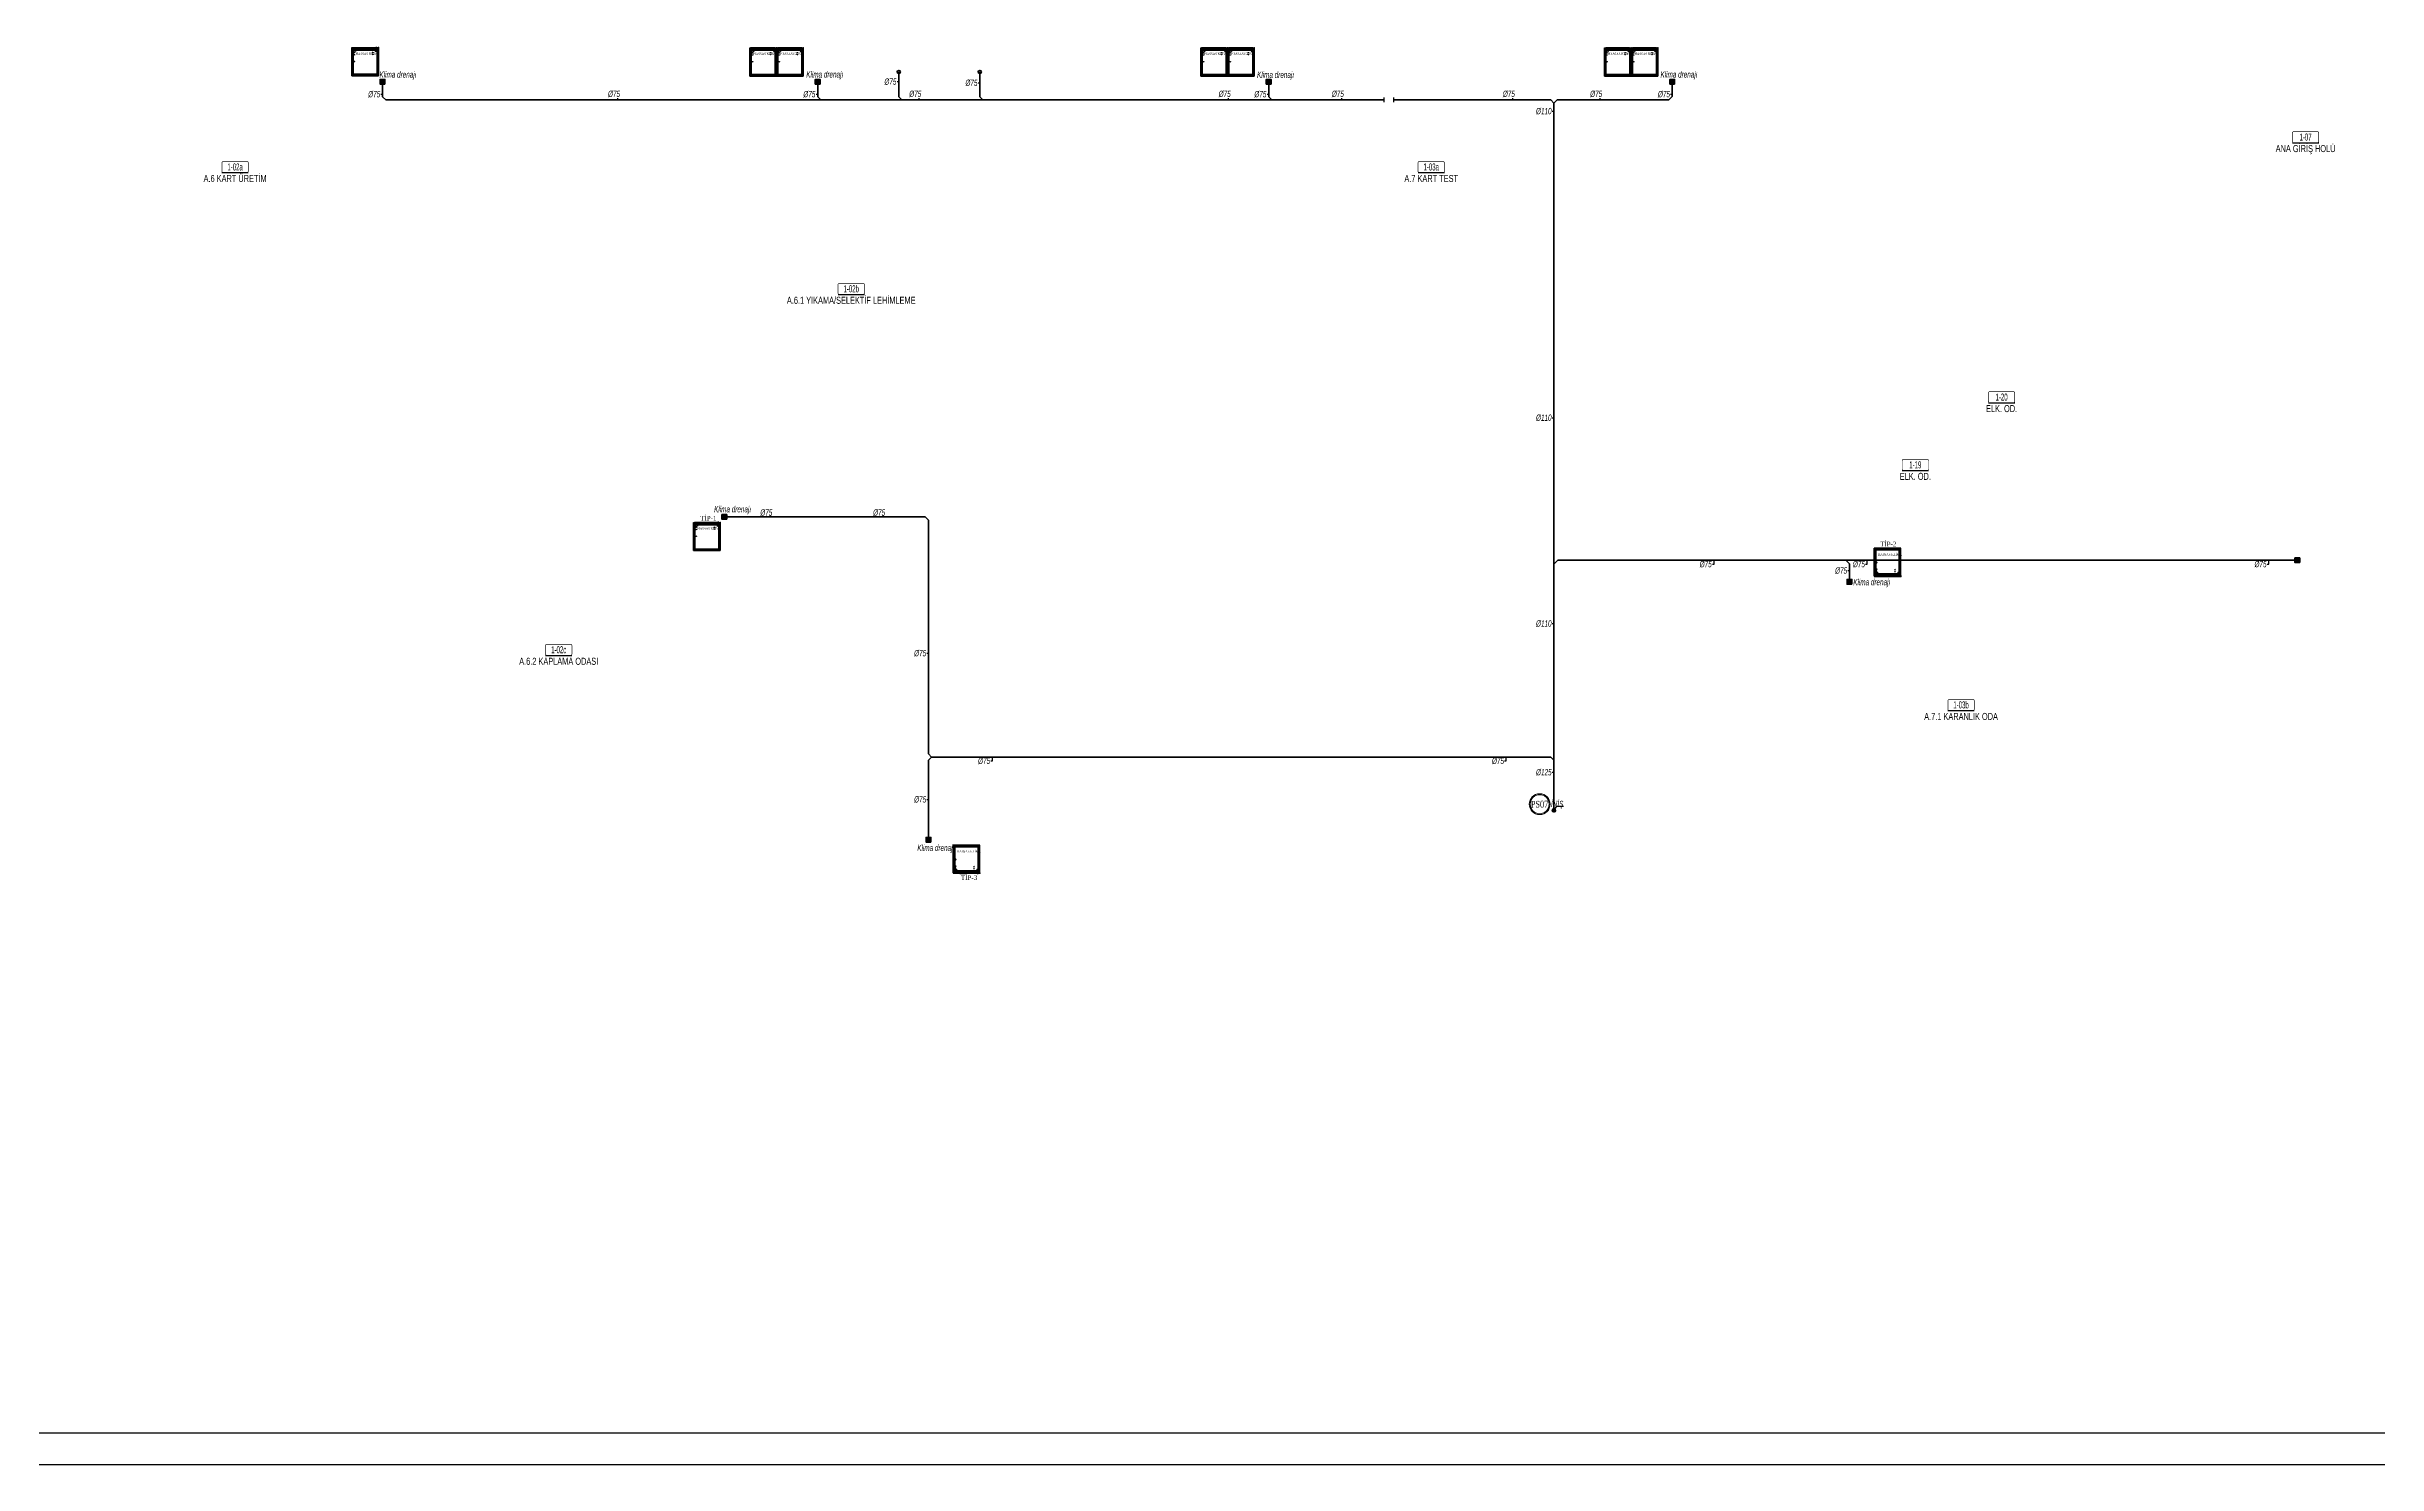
# Model space of a CAD drawing. Header units: centimetres. Extents: x 372964 to 529194, y 28783 to 59011.
# Drawn here: x 455481 to 462845, y 50011 to 54491 of the extents above; entities that cross this region are included whole.
import ezdxf
from ezdxf.enums import TextEntityAlignment as Align

# ---------------------------------------------------------------- set-up
doc = ezdxf.new("R2010")
doc.units = ezdxf.units.CM
for name, color, linetype in [('-M-MAHAL-DEBILER', 7, 'Continuous'), ('-M-MAHAL-ETIKET-NOT', 7, 'Continuous'), ('-M-MAHAL-ETIKET-NOTM', 7, 'Continuous'), ('-M-MAHAL-ETK-', 7, 'Continuous'), ('-M-MAHAL-HAVA-DEGISIM', 7, 'Continuous'), ('-M-MAHAL-NO', 7, 'Continuous'), ('-M-MAHAL-NOM', 7, 'Continuous')]:
    doc.layers.add(name, color=color, linetype=linetype)
for name, color, linetype, lineweight in [('0-KRCN-HVL-SANTRAL', 11, 'Continuous', 30), ('0-KRCN-SHT-PİSSU-BORU', 220, 'PISSU_LINE50', 40), ('0-KRCN-SHT-SÜZGEÇBANYO', 171, 'Continuous', 35), ('0-KRCN-SHT-YAZI-KOLADI-PİSSU', 1, 'Continuous', 35), ('0-KRCN-SHT-YAZI-ÇAP-PİSSU', 41, 'Continuous', 30), ('0-KRCN-Z-ANTET', 71, 'Continuous', 30), ('0-MEKANİK İSTERLER', 6, 'Continuous', 25), ('0-MEKANİK NOTLAR', 4, 'Continuous', 25)]:
    doc.layers.add(name, color=color, linetype=linetype, lineweight=lineweight)
doc.styles.add('-M-ISSO-TEXT-TTF', font='ARIALN.TTF')
doc.styles.add('-M-MHLETK-NOT', font='romans.shx', dxfattribs={"width": 0.7})
doc.styles.add('-M-MHLETK-TEXT', font='ARIALN.TTF', dxfattribs={"width": 0.7})
doc.styles.add('MUF', font='isocpeur.ttf')
doc.styles.add('YAZI', font='times.ttf')
doc.styles.add('ÇAP-2', font='ARIALNBI.TTF')
doc.linetypes.add('PISSU_LINE50', pattern='A,50,-10,["C",MUF,S=10,R=0,X=1,Y=-5],0', length=60)

# ---------------------------------------------------------------- blocks, each defined once
blk = doc.blocks.new('A$C354C280E')
at = {"layer": '0-KRCN-SHT-YAZI-KOLADI-PİSSU', "color": 6, "lineweight": 20}
for radius in [22, 20]:
    blk.add_circle((0, 0), radius, dxfattribs=at)
at = {"layer": '0-KRCN-SHT-YAZI-KOLADI-PİSSU', "color": 6, "style": 'YAZI', "width": 0.7}
blk.add_text('PS', height=14, rotation=360, dxfattribs=at).set_placement((0.6, 0), align=Align.MIDDLE_RIGHT)
blk.add_attdef('99', text='', height=14, rotation=360, dxfattribs=at).set_placement((0.6, 0), align=Align.MIDDLE_LEFT)
blk = doc.blocks.new('M-MHLETK-YNG')
at = {"layer": '-M-MAHAL-ETIKET-NOTM', "color": 3, "style": '-M-ISSO-TEXT-TTF', "width": 0.8, "flags": 8}
blk.add_attdef('MAH-ADI2', text='', height=1.11, dxfattribs=at).set_placement((0, -2.55), align=Align.MIDDLE_CENTER)
blk.add_wipeout([(-2.08, 1.74), (2.08, 1.74), (2.08, 0), (-2.08, 0)]).dxf.layer = '-M-MAHAL-ETK-'
at = {"layer": '-M-MAHAL-ETK-', "color": 0}
for p, q in [((-2.08, 0), (2.08, 0)), ((-1.16, 0), (-1.16, 0))]:
    blk.add_line(p, q, dxfattribs=at)
blk.add_lwpolyline([(-1.88, 1.74, 0.1, 0.1, 0), (1.88, 1.74, 0.1, 0.1, -0.414214), (2.08, 1.54, 0.1, 0.1, 0), (2.08, 0.2, 0.1, 0.1, -0.414214), (1.88, 0, 0.1, 0.1, 0), (-1.88, 0, 0.1, 0.1, -0.414214), (-2.08, 0.2, 0.1, 0.1, 0), (-2.08, 1.54, 0.1, 0.1, -0.414214)], format="xyseb", close=True, dxfattribs=at)
at = {"layer": '-M-MAHAL-DEBILER', "color": 4, "style": '-M-MHLETK-NOT', "width": 0.5, "flags": 8}
blk.add_attdef('DEBIS', text='', height=0.4, dxfattribs=at).set_placement((-2.17, 2.15), align=Align.MIDDLE_CENTER)
at = {"layer": '-M-MAHAL-DEBILER', "color": 191, "style": '-M-MHLETK-NOT', "width": 0.5, "flags": 8}
blk.add_attdef('DEBIR', text='', height=0.4, dxfattribs=at).set_placement((-1.61, 2.15), align=Align.MIDDLE_CENTER)
at = {"layer": '-M-MAHAL-DEBILER', "color": 31, "style": '-M-MHLETK-NOT', "width": 0.5, "flags": 8}
blk.add_attdef('DEBIF', text='', height=0.4, dxfattribs=at).set_placement((1.59, 2.15), align=Align.MIDDLE_CENTER)
at = {"layer": '-M-MAHAL-DEBILER', "color": 1, "style": '-M-MHLETK-NOT', "width": 0.5, "flags": 8}
blk.add_attdef('DEBIE', text='', height=0.4, dxfattribs=at).set_placement((2.32, 2.15), align=Align.MIDDLE_CENTER)
at = {"layer": '-M-MAHAL-ETIKET-NOT', "color": 3}
for tag, height, style, width, flags, p in [('KIS', 0.04, '-M-MHLETK-NOT', 0.5, 9, (-2.59, 1.62)), ('ALAN', 0.04, '-M-MHLETK-NOT', 0.5, 9, (-2.58, 1.56)), ('RH', 0.04, '-M-MHLETK-NOT', 0.5, 9, (-2.39, 1.62)), ('YUKSEKLIK', 0.04, '-M-MHLETK-NOT', 0.5, 9, (-2.32, 1.56)), ('YAZ', 0.04, '-M-MHLETK-NOT', 0.5, 9, (-2.18, 1.62)), ('MAH-ADI', 1.11, '-M-ISSO-TEXT-TTF', 0.8, 8, (0, -0.93))]:
    blk.add_attdef(tag, text='', height=height, dxfattribs=dict(at, style=style, width=width, flags=flags)).set_placement(p, align=Align.MIDDLE_CENTER)
at = {"layer": '-M-MAHAL-ETIKET-NOT', "color": 3, "style": '-M-MHLETK-NOT', "width": 0.5, "flags": 9}
for tag, p, height in [('HL', (-2.62, 1.49), 0.0286), ('KLKTR', (-2.62, 1.42), 0.04), ('RDY-BOY1', (-2.61, 1.37), 0.0286), ('RDY-BOY2', (-2.61, 1.32), 0.0286), ('RDY-BOY3', (-2.61, 1.27), 0.0286), ('RDY-BOY4', (-2.61, 1.22), 0.0286), ('KON-BOY1', (-2.61, 1.14), 0.0286), ('KON-BOY2', (-2.61, 1.09), 0.0286), ('KON-BOY3', (-2.61, 1.04), 0.0286), ('FCU-TIP1', (-2.61, 0.96), 0.0286), ('FCU-TIP2', (-2.61, 0.91), 0.0286), ('FCU-TIP3', (-2.61, 0.86), 0.0286), ('VRV-TIP1', (-2.61, 0.76), 0.0286), ('VRV-TIP2', (-2.61, 0.71), 0.0286), ('HLA', (-2.52, 1.49), 0.0286), ('FCU-ADET1', (-2.52, 0.96), 0.0286), ('FCU-ADET2', (-2.52, 0.91), 0.0286), ('FCU-ADET3', (-2.52, 0.86), 0.0286), ('VRV-ADET1', (-2.52, 0.76), 0.0286), ('VRV-ADET2', (-2.52, 0.71), 0.0286), ('RDY-TIP1', (-2.5, 1.37), 0.0286), ('RDY-TIP2', (-2.5, 1.32), 0.0286), ('RDY-TIP3', (-2.5, 1.27), 0.0286), ('RDY-TIP4', (-2.5, 1.22), 0.0286), ('KON-TIP1', (-2.5, 1.14), 0.0286), ('KON-TIP2', (-2.5, 1.09), 0.0286), ('KON-TIP3', (-2.5, 1.04), 0.0286), ('FCU-KAP1', (-2.4, 0.96), 0.0286), ('FCU-KAP2', (-2.4, 0.91), 0.0286), ('FCU-KAP3', (-2.4, 0.86), 0.0286), ('VRV-KAP1', (-2.4, 0.76), 0.0286), ('VRV-KAP2', (-2.4, 0.71), 0.0286), ('RDY-ADET1', (-2.39, 1.37), 0.0286), ('RDY-ADET2', (-2.39, 1.32), 0.0286), ('RDY-ADET3', (-2.39, 1.27), 0.0286), ('RDY-ADET4', (-2.39, 1.22), 0.0286), ('KON-ADET1', (-2.39, 1.14), 0.0286), ('KON-ADET2', (-2.39, 1.09), 0.0286), ('KON-ADET3', (-2.39, 1.04), 0.0286), ('FCU-DUY1', (-2.27, 0.96), 0.0286), ('FCU-DUY2', (-2.27, 0.91), 0.0286), ('FCU-DUY3', (-2.27, 0.86), 0.0286), ('VRV-DUY1', (-2.27, 0.76), 0.0286), ('VRV-DUY2', (-2.27, 0.71), 0.0286), ('RDY-ISI1', (-2.27, 1.37), 0.0286), ('RDY-ISI2', (-2.27, 1.32), 0.0286), ('RDY-ISI3', (-2.27, 1.27), 0.0286), ('RDY-ISI4', (-2.27, 1.22), 0.0286), ('KON-ISI1', (-2.27, 1.14), 0.0286), ('KON-ISI2', (-2.27, 1.09), 0.0286), ('KON-ISI3', (-2.27, 1.04), 0.0286), ('SHG', (-2.23, 1.49), 0.0286), ('AHU', (-2.23, 1.44), 0.0286), ('FCU-SOG1', (-2.15, 0.96), 0.0286), ('FCU-SOG2', (-2.15, 0.91), 0.0286), ('FCU-SOG3', (-2.15, 0.86), 0.0286), ('VRV-SOG1', (-2.15, 0.76), 0.0286), ('VRV-SOG2', (-2.15, 0.71), 0.0286), ('LHG', (-2.13, 1.49), 0.0286), ('RDY-BNP1', (-2.1, 1.37), 0.0286), ('RDY-BNP2', (-2.1, 1.32), 0.0286), ('RDY-BNP3', (-2.1, 1.27), 0.0286), ('RDY-BNP4', (-2.1, 1.22), 0.0286), ('KON-BNP1', (-2.1, 1.14), 0.0286), ('KON-BNP2', (-2.1, 1.09), 0.0286), ('KON-BNP3', (-2.1, 1.04), 0.0286), ('HG', (-2.04, 1.49), 0.0286), ('FCU-ISI1', (-2.04, 0.96), 0.0286), ('FCU-ISI2', (-2.04, 0.91), 0.0286), ('FCU-ISI3', (-2.04, 0.86), 0.0286), ('VRV-ISI1', (-2.04, 0.76), 0.0286), ('VRV-ISI2', (-2.04, 0.71), 0.0286), ('HGA', (-1.96, 1.49), 0.0286), ('EF', (-1.96, 1.44), 0.0286), ('RDY-BNK1', (-1.96, 1.37), 0.0286), ('RDY-BNK2', (-1.96, 1.32), 0.0286), ('RDY-BNK3', (-1.96, 1.27), 0.0286), ('RDY-BNK4', (-1.96, 1.22), 0.0286), ('KON-BNK1', (-1.96, 1.14), 0.0286), ('KON-BNK2', (-1.96, 1.09), 0.0286), ('KON-BNK3', (-1.96, 1.04), 0.0286), ('FCU-DEBI1', (-1.95, 0.96), 0.0286), ('FCU-DEBI2', (-1.95, 0.91), 0.0286), ('FCU-DEBI3', (-1.95, 0.86), 0.0286), ('VRV-DEBI1', (-1.95, 0.76), 0.0286), ('VRV-DEBI2', (-1.95, 0.71), 0.0286), ('FCU-BNP1', (-1.83, 0.96), 0.0286), ('FCU-BNP2', (-1.83, 0.91), 0.0286), ('FCU-BNP3', (-1.83, 0.86), 0.0286), ('VRV-BNP1', (-1.83, 0.76), 0.0286), ('VRV-BNP2', (-1.83, 0.71), 0.0286), ('FCU-BNK1', (-1.61, 0.96), 0.0286), ('FCU-BNK2', (-1.61, 0.91), 0.0286), ('FCU-BNK3', (-1.61, 0.86), 0.0286), ('VRV-BNK1', (-1.61, 0.76), 0.0286), ('VRV-BNK2', (-1.61, 0.71), 0.0286)]:
    blk.add_attdef(tag, p, '', height=height, dxfattribs=at)
at = {"layer": '-M-MAHAL-HAVA-DEGISIM', "style": '-M-MHLETK-NOT', "width": 0.5, "flags": 8}
for tag, p in [('HAVADEG', (0, 3.61)), ('HAVA', (0, 2.4))]:
    blk.add_attdef(tag, text='', height=0.6, dxfattribs=at).set_placement(p, align=Align.MIDDLE_CENTER)
at = {"layer": '-M-MAHAL-NO', "color": 7, "style": '-M-MHLETK-TEXT', "width": 0.6, "flags": 8}
blk.add_attdef('MAH-NO', text='', height=1.11, dxfattribs=at).set_placement((0, 0.89), align=Align.MIDDLE_CENTER)
at = {"layer": '-M-MAHAL-NOM', "color": 7, "style": '-M-MHLETK-TEXT', "width": 0.6, "flags": 8}
blk.add_attdef('MAH-NOM', text='', height=1.11, dxfattribs=at).set_placement((0, 0.89), align=Align.MIDDLE_CENTER)
blk = doc.blocks.new('SE2')
at = {"layer": '0-KRCN-HVL-SANTRAL', "color": 7, "linetype": 'Continuous'}
for p, q in [((270.7, 172.9), (270.7, 258.3)), ((270.7, 258.3), (270.9, 258.3)), ((273, 258.5), (270.9, 258.5)), ((270.9, 258.5), (270.9, 258.4)), ((273, 258.4), (270.9, 258.4)), ((270.9, 258.3), (270.9, 258.3)), ((270.9, 258.3), (273, 258.3)), ((270.9, 172.9), (270.9, 258.3)), ((273, 258.3), (273, 254.7)), ((273, 254.7), (273, 254.7)), ((273, 254.7), (273, 254.7)), ((273, 254.7), (273.2, 254.7)), ((273, 176.2), (273, 254.7)), ((273.1, 254.8), (273.1, 258.3)), ((273.1, 254.8), (273.2, 254.8)), ((273.2, 258.3), (273.3, 258.3)), ((273.2, 254.8), (273.2, 258.3)), ((273.2, 256.8), (273.3, 256.8)), ((273.9, 256.3), (273.2, 256.3)), ((352.7, 255.9), (273.2, 255.9)), ((273.2, 254.7), (273.2, 254.8)), ((273.2, 254.7), (273.2, 176.2)), ((275.8, 253.3), (273.2, 253.3)), ((273.3, 256.8), (273.3, 258.3)), ((352.6, 258.3), (273.3, 258.3)), ((273.3, 258.3), (273.3, 256.8)), ((352.6, 256.8), (273.3, 256.8)), ((273.4, 258.5), (352.5, 258.5)), ((273.4, 256.6), (273.4, 256.6)), ((352.5, 256.6), (273.4, 256.6)), ((275.9, 253.3), (273.6, 253.3)), ((273.6, 253.3), (273.6, 177.3)), ((273.9, 256.5), (273.9, 256.6)), ((351.9, 256.5), (273.9, 256.5)), ((273.9, 256.2), (273.9, 256.5)), ((351.9, 256.2), (273.9, 256.2)), ((274.2, 256.6), (274.2, 256.5)), ((274.2, 256.5), (351.6, 256.5)), ((276.1, 254), (275.8, 254)), ((275.8, 254), (275.8, 253.3)), ((275.9, 177.3), (275.9, 253.3)), ((276.1, 253.7), (276.1, 254)), ((276.1, 253.7), (349.7, 253.7)), ((276.1, 253.3), (276.1, 253.7)), ((349.7, 253.3), (276.1, 253.3)), ((349.7, 254), (350, 254)), ((349.7, 253.7), (349.7, 254)), ((349.7, 253.3), (349.7, 253.7)), ((352.3, 253.3), (349.9, 253.3)), ((349.9, 253.3), (349.9, 177.3)), ((350, 254), (350, 253.3)), ((352.7, 253.3), (350, 253.3)), ((351.6, 256.5), (351.6, 256.6)), ((351.9, 256.6), (351.9, 256.5)), ((351.9, 256.2), (351.9, 256.5)), ((352.7, 256.3), (351.9, 256.3)), ((352.3, 177.3), (352.3, 253.3)), ((352.5, 256.6), (352.5, 256.6)), ((352.7, 258.3), (352.6, 258.3)), ((352.6, 258.3), (352.6, 256.8)), ((352.6, 256.8), (352.6, 258.3)), ((352.7, 256.8), (352.6, 256.8)), ((352.7, 254.8), (352.7, 258.3)), ((352.7, 254.7), (352.7, 254.8)), ((352.8, 254.8), (352.7, 254.8)), ((352.9, 254.7), (352.7, 254.7)), ((352.7, 254.7), (352.7, 176.2)), ((354.9, 258.3), (352.8, 258.3)), ((352.8, 258.3), (352.8, 254.7)), ((352.8, 254.8), (352.8, 258.3)), ((352.9, 254.7), (352.8, 254.7)), ((352.9, 258.5), (354.9, 258.5)), ((352.9, 258.4), (354.9, 258.4)), ((352.9, 254.7), (352.9, 254.7)), ((352.9, 176.2), (352.9, 254.7)), ((354.9, 258.5), (354.9, 258.4)), ((354.9, 172.9), (354.9, 258.3)), ((354.9, 258.3), (354.9, 258.3)), ((355.1, 258.3), (354.9, 258.3)), ((355.1, 172.9), (355.1, 258.3)), ((270.7, 172.9), (270.9, 172.9)), ((270.9, 172.8), (270.9, 172.9)), ((270.9, 172.8), (272.7, 172.8)), ((270.9, 172.7), (270.9, 172.8)), ((272.8, 172.8), (270.9, 172.8)), ((270.9, 172.7), (272.7, 172.7)), ((272.8, 174.5), (272.8, 172.8)), ((273.2, 174.5), (272.8, 174.5)), ((272.8, 174.4), (273.8, 174.3)), ((273, 174.3), (272.8, 174.3)), ((273.7, 174.3), (272.8, 174.3)), ((272.8, 172.9), (272.8, 174.1)), ((272.9, 172.9), (272.9, 174.1)), ((273, 176.2), (273.2, 176.2)), ((273, 176.2), (273, 176.2)), ((273.2, 176.2), (273, 176.2)), ((273, 174.3), (273.6, 174.3)), ((273, 174.2), (273.6, 174.2)), ((273.2, 177.3), (275.8, 177.3)), ((273.2, 176.2), (273.2, 176.2)), ((273.2, 176.2), (273.2, 174.5)), ((273.2, 174.8), (274, 174.7)), ((273.2, 173.5), (273.2, 171.9)), ((273.3, 173.5), (273.3, 171.9)), ((273.3, 171.8), (275.3, 169.5)), ((274, 173.7), (273.4, 173.7)), ((274, 173.6), (273.4, 173.6)), ((274.2, 173.5), (273.4, 173.5)), ((273.4, 173.5), (273.4, 171.9)), ((273.4, 171.9), (275.4, 169.6)), ((273.4, 171.9), (275.4, 169.7)), ((273.5, 173.8), (273.5, 173.7)), ((352.3, 173.8), (273.5, 173.8)), ((273.6, 177.3), (275.9, 177.3)), ((273.7, 174.3), (273.6, 174.3)), ((273.6, 174.3), (273.6, 174.2)), ((273.8, 173.5), (274, 173.5)), ((274, 174.7), (273.9, 174.4)), ((274, 174.7), (274.2, 174.7)), ((274, 173.6), (274, 173.7)), ((274, 173.7), (274.2, 173.7)), ((274, 173.5), (274, 173.6)), ((274.1, 173.5), (274.1, 173.6)), ((274.2, 173.6), (274.1, 173.6)), ((274.2, 174.7), (352.7, 174.7)), ((274.2, 174.7), (275, 174.7)), ((274.2, 174.7), (274.2, 174.5)), ((351.7, 174.5), (274.2, 174.5)), ((274.2, 174.5), (274.2, 174.5)), ((274.2, 173.7), (351.7, 173.7)), ((274.2, 173.7), (274.2, 173.5)), ((274.2, 173.5), (274.2, 173.5)), ((274.2, 173.5), (274.2, 173.5)), ((274.2, 173.5), (274.2, 173.5)), ((351.7, 173.5), (274.2, 173.5)), ((275, 174.5), (275, 174.7)), ((275.4, 174.5), (275.5, 174.5)), ((275.4, 169.7), (275.5, 169.7)), ((275.5, 169.7), (275.5, 169.7)), ((275.5, 169.7), (350.4, 169.7)), ((275.5, 169.7), (275.5, 169.5)), ((275.5, 169.6), (275.5, 169.6)), ((275.5, 169.6), (275.5, 169.5)), ((275.5, 169.5), (275.5, 169.5)), ((350.4, 169.5), (275.5, 169.5)), ((275.8, 176.6), (275.8, 177.3)), ((276.1, 176.6), (275.8, 176.6)), ((275.8, 169.5), (275.8, 169.3)), ((278.6, 169.3), (275.8, 169.3)), ((275.8, 169.3), (278.6, 169.3)), ((275.8, 169.3), (276.1, 169)), ((276.1, 177.3), (349.7, 177.3)), ((276.1, 177.3), (276.1, 176.9)), ((276.1, 176.9), (276.1, 176.6)), ((349.7, 176.9), (276.1, 176.9)), ((278.3, 169), (276.1, 169)), ((276.2, 169), (278.3, 169)), ((278.3, 169), (278.6, 169.3)), ((278.6, 169.3), (278.6, 169.5)), ((315.3, 169.5), (315.3, 169)), ((315.9, 169), (315.3, 169)), ((315.9, 169), (315.9, 169.5)), ((333.4, 169), (315.9, 169)), ((333.4, 169.5), (333.4, 169)), ((334, 169), (333.4, 169)), ((334, 169), (334, 169.5)), ((349.7, 177.3), (349.7, 176.9)), ((349.7, 176.9), (349.7, 176.6)), ((349.7, 176.6), (350, 176.6)), ((349.9, 177.3), (352.3, 177.3)), ((350, 177.3), (352.7, 177.3)), ((350, 176.6), (350, 177.3)), ((350.4, 169.7), (350.4, 169.5)), ((350.4, 169.7), (350.4, 169.7)), ((350.4, 169.7), (350.5, 169.7)), ((350.4, 169.6), (350.4, 169.5)), ((350.4, 169.6), (350.4, 169.6)), ((350.4, 169.5), (350.4, 169.5)), ((350.5, 169.6), (352.5, 171.9)), ((350.5, 169.7), (352.5, 171.9)), ((350.5, 169.5), (352.6, 171.8)), ((351, 170.2), (351, 170.3)), ((351.7, 169.6), (351.1, 170.2)), ((351.2, 170.3), (351.4, 170.1)), ((352.4, 169.6), (351.4, 170.5)), ((351.4, 170.1), (351.6, 170.3)), ((351.7, 173.5), (351.7, 173.7)), ((351.7, 173.7), (351.8, 173.7)), ((351.7, 173.5), (351.7, 173.6)), ((351.7, 173.6), (351.7, 173.6)), ((352.5, 173.5), (351.7, 173.5)), ((351.7, 173.5), (351.7, 173.5)), ((351.7, 173.5), (351.7, 173.5)), ((351.7, 173.5), (351.7, 173.5)), ((352, 169.9), (351.7, 169.6)), ((351.7, 169.6), (352, 169.9)), ((351.7, 169.6), (351.7, 169.6)), ((352.4, 173.7), (351.8, 173.7)), ((351.8, 173.6), (351.8, 173.7)), ((352.4, 173.6), (351.8, 173.6)), ((351.8, 173.5), (351.8, 173.6)), ((351.8, 173.5), (352, 173.5)), ((352, 171.3), (351.9, 171.3)), ((352, 171.3), (352, 171.3)), ((352.1, 174.3), (352.2, 174.3)), ((352.2, 174.3), (352.2, 174.2)), ((352.2, 174.3), (352.8, 174.3)), ((352.2, 174.2), (352.8, 174.2)), ((352.3, 173.8), (352.3, 173.7)), ((352.4, 171.6), (352.6, 171.4)), ((352.5, 171.9), (352.5, 173.5)), ((352.5, 171.9), (352.5, 173.5)), ((352.6, 171.9), (352.6, 173.5)), ((352.6, 171.4), (353.5, 172.5)), ((352.7, 176.2), (352.7, 176.2)), ((352.9, 176.2), (352.7, 176.2)), ((352.7, 176.2), (352.7, 174.5)), ((352.7, 176.2), (352.9, 176.2)), ((352.7, 174.5), (352.7, 174.3)), ((352.7, 174.5), (353.1, 174.5)), ((352.9, 176.2), (352.9, 176.2)), ((352.9, 172.9), (352.9, 174.1)), ((353.4, 170.2), (352.9, 169.6)), ((353, 172.9), (353, 174.1)), ((353, 172.7), (353.1, 172.7)), ((353, 172), (353, 172.7)), ((353.1, 174.5), (353.1, 172.8)), ((353.1, 172.8), (354.9, 172.8)), ((354.9, 172.8), (353.1, 172.8)), ((354.9, 172.7), (353.1, 172.7)), ((353.1, 172.7), (353.1, 172.1)), ((353.4, 170.7), (353.6, 170.9)), ((354, 172.5), (354.6, 172)), ((354.6, 171.5), (354.1, 170.9)), ((354.2, 170.9), (354.1, 170.9)), ((354.2, 171), (354.2, 170.9)), ((354.5, 172.7), (354.5, 172)), ((354.5, 172.7), (354.5, 172)), ((354.5, 172.1), (354.5, 172.7)), ((354.5, 171.4), (354.5, 171.3)), ((354.5, 171.4), (354.5, 171.3)), ((354.5, 171.3), (354.5, 171.3)), ((354.5, 171.3), (354.5, 171.3)), ((354.5, 171.3), (354.5, 171.3)), ((354.9, 172.8), (354.9, 172.9)), ((355.1, 172.9), (354.9, 172.9)), ((354.9, 172.7), (354.9, 172.8))]:
    blk.add_line(p, q, dxfattribs=at)
blk.add_lwpolyline([(270.7, 258.5), (355.1, 258.5), (355.1, 169.5), (270.7, 169.5)], close=True, dxfattribs=at)
for centre, radius in [((274, 251.9), 0.35), ((274, 227.5), 0.35), ((351.8, 251.9), 0.35), ((351.8, 227.5), 0.35), ((274, 203.1), 0.35), ((274, 178.7), 0.35), ((279.2, 181.3), 0.9), ((289.2, 190.8), 0.9), ((289.2, 184.8), 0.9), ((343.6, 180.4), 0.9), ((346.6, 213.3), 0.9), ((346.8, 191.8), 0.9), ((346.8, 185), 0.9), ((348.3, 180.4), 0.9), ((351.8, 203.1), 0.35), ((351.8, 178.7), 0.35)]:
    blk.add_circle(centre, radius, dxfattribs=at)
for centre, radius, start, end in [((270.9, 258.3), 0.2, 90, 180), ((270.9, 258.3), 0.1, 90, 180), ((273, 258.3), 0.2, 0, 90), ((273, 258.3), 0.1, 0, 90), ((273.4, 258.3), 0.2, 90, 180), ((273.4, 256.8), 0.2, 180, 270), ((273.4, 258.3), 0.1, 157.5, 180), ((352.5, 258.3), 0.2, 0, 90), ((352.5, 256.8), 0.2, 270, 0), ((352.5, 258.3), 0.1, 0, 32.89231), ((352.9, 258.3), 0.2, 90, 180), ((352.9, 258.3), 0.1, 90, 180), ((354.9, 258.3), 0.2, 0, 90), ((354.9, 258.3), 0.1, 0, 90), ((270.9, 172.9), 0.2, 180, 270), ((270.9, 172.9), 0.1, 180, 270), ((272.7, 172.9), 0.2, 270, 0), ((272.7, 172.9), 0.1, 270, 0), ((273, 174.1), 0.2, 90, 180), ((273, 174.1), 0.1, 90, 180), ((273.4, 173.5), 0.2, 90, 180), ((273.4, 171.9), 0.2, 180, 222), ((273.4, 173.5), 0.1, 90, 180), ((273.4, 171.9), 0.1, 180, 222), ((274.2, 173.8), 0.65, 90, 180), ((273.8, 173.3), 0.2, 90, 112.37948), ((274, 173.6), 0.1, 0, 90), ((275, 174), 0.7, 50.21126, 90), ((275.5, 169.7), 0.2, 222, 270), ((275.5, 169.7), 0.1, 222, 270), ((275, 174), 0.7, 45.9033, 50.21127), ((275.9, 169.3), 0.05, 180, 225), ((276.2, 169), 0.05, 225, 270), ((278.3, 169), 0.05, 270, 315), ((278.6, 169.3), 0.05, 315, 0), ((350.4, 169.7), 0.1, 270, 318), ((350.4, 169.7), 0.2, 270, 318), ((351.7, 173.8), 0.65, 0, 90), ((351.8, 173.6), 0.1, 90, 180), ((352, 173.3), 0.2, 67.62052, 90), ((352.4, 173.5), 0.2, 0, 90), ((352.4, 173.5), 0.1, 0, 90), ((352.7, 169.9), 0.381, 228, 318), ((352.4, 171.9), 0.1, 318, 0), ((352.4, 171.9), 0.2, 318, 0), ((352.8, 174.1), 0.2, 0, 90), ((352.8, 174.1), 0.1, 0, 90), ((353.1, 172.9), 0.2, 180, 270), ((353.1, 172.9), 0.1, 180, 270), ((353.2, 170.4), 0.381, 318, 48), ((353.8, 172.2), 0.381, 48, 138), ((353.8, 171.2), 0.381, 228, 318), ((354.2, 171.3), 0.38, 270, 0), ((354.2, 171.3), 0.3, 275.57012, 0), ((354.2, 171.3), 0.38, 270, 0), ((354.3, 171.7), 0.381, 318, 48), ((354.9, 172.9), 0.1, 270, 0), ((354.9, 172.9), 0.2, 270, 0)]:
    blk.add_arc(centre, radius, start, end, dxfattribs=at)
for centre, major_axis, start_param, end_param in [((273.4, 256.8), (0, 0.2), 1.570796, 3.141593), ((352.5, 256.8), (0, -0.2), 0, 1.570796)]:
    blk.add_ellipse(centre, major_axis=major_axis, ratio=0.5, start_param=start_param, end_param=end_param, dxfattribs=at)
for points in [[(273.4, 258.5), (273.4, 258.5), (273.4, 258.5), (273.3, 258.4), (273.3, 258.4), (273.3, 258.4), (273.3, 258.4), (273.3, 258.3), (273.3, 258.3), (273.3, 258.3)], [(352.6, 258.3), (352.6, 258.3), (352.6, 258.3), (352.5, 258.4), (352.5, 258.4), (352.5, 258.4), (352.5, 258.4), (352.5, 258.5), (352.5, 258.5), (352.5, 258.5)]]:
    blk.add_open_spline(points, degree=3, knots=[0, 0, 0, 0, 0.25, 0.25, 0.5, 0.5, 0.75, 0.75, 1, 1, 1, 1], dxfattribs=at)
blk.add_point((270.7, 169.5), dxfattribs=at)
blk = doc.blocks.new('0-MEK-SHT-SÜZGEÇ BANYO-1')
at = {"layer": '0-KRCN-SHT-SÜZGEÇBANYO', "color": 120, "lineweight": 20}
for p, q in [((-5, -4.5), (5, -4.5)), ((-5, -6.5), (5, -6.5)), ((-5, -8.5), (5, -8.5)), ((-5, -10.5), (5, -10.5))]:
    blk.add_line(p, q, dxfattribs=at)
at = {"layer": '0-KRCN-SHT-SÜZGEÇBANYO'}
blk.add_lwpolyline([(-7.5, 0), (7.5, 0), (7.5, -15), (-7.5, -15)], close=True, dxfattribs=at)
at = {"layer": '0-KRCN-SHT-SÜZGEÇBANYO', "color": 120, "lineweight": 20}
blk.add_lwpolyline([(-5, -2.5), (5, -2.5), (5, -12.5), (-5, -12.5)], close=True, dxfattribs=at)
at = {"layer": '0-KRCN-SHT-SÜZGEÇBANYO'}
blk.add_circle((0, -7.5), 3.5, dxfattribs=at)

msp = doc.modelspace()

# ---------------------------------------------------------------- hatches: boundary and pattern name
at = {"layer": '0-KRCN-SHT-PİSSU-BORU'}
h = msp.add_hatch(dxfattribs=at)
h.set_pattern_fill('ANSI37', color=256, scale=0.2, angle=180)
h.set_pattern_definition([(45, (456866.093, 60483.02634), (-0.449012806, 0.449012806), []), (135, (456866.093, 60483.02634), (-0.449012806, -0.449012806), [])])
h.paths.add_polyline_path([(460246.338, 52077.89, 1), (460240.338, 52077.89, 1)])
h.paths.add_polyline_path([(460248.338, 52077.89, 1), (460238.338, 52077.89, 1)])

# ---------------------------------------------------------------- linework, layer by layer
for p, q in [((456542.246, 54376.563), (456542.246, 54332.96)), ((457917.246, 54376.563), (457917.246, 54332.96)), ((458173.342, 54410.973), (458173.342, 54332.96)), ((458429.338, 54410.973), (458429.338, 54332.96)), ((459342.246, 54376.563), (459342.246, 54332.96)), ((460617.246, 54376.563), (460617.246, 54333.54)), ((456542.246, 54332.96), (456552.246, 54322.96)), ((456552.246, 54322.96), (459705.929, 54322.96)), ((457927.246, 54322.96), (457917.246, 54332.96)), ((458183.342, 54322.96), (458173.342, 54332.96)), ((458439.338, 54322.96), (458429.338, 54332.96)), ((459352.246, 54322.96), (459342.246, 54332.96)), ((459736.822, 54322.96), (460233.338, 54322.96)), ((460243.338, 54312.96), (460233.338, 54322.96)), ((460243.338, 54312.96), (460253.338, 54322.96)), ((460243.338, 54312.96), (460243.338, 52082.89)), ((460606.666, 54322.96), (460253.338, 54322.96)), ((460606.666, 54322.96), (460617.246, 54333.54)), ((457625.746, 53005.063), (458257.246, 53005.063)), ((458257.246, 53005.063), (458267.246, 52995.063)), ((458267.246, 52995.063), (458267.246, 52256.466)), ((460243.338, 52856.089), (460255.311, 52868.063)), ((462588.746, 52868.063), (460255.311, 52868.063)), ((461177.246, 52857.086), (461166.27, 52868.063)), ((461177.246, 52803.563), (461177.246, 52857.086)), ((458267.246, 52256.466), (458277.246, 52246.466)), ((458267.246, 52236.466), (458277.246, 52246.466)), ((458267.246, 51988.563), (458267.246, 52236.466)), ((458277.246, 52246.466), (460233.338, 52246.466)), ((460243.338, 52236.466), (460233.338, 52246.466))]:
    msp.add_line(p, q, dxfattribs=at)
for centre, radius in [((458173.342, 54410.973), 5), ((458429.338, 54410.973), 5), ((460243.338, 52077.89), 5), ((460243.338, 52077.89), 3)]:
    msp.add_circle(centre, radius, dxfattribs=at)
at = {"layer": '0-KRCN-SHT-YAZI-ÇAP-PİSSU', "linetype": 'Continuous'}
for p, q in [((458167.995, 54380.622), (458173.342, 54380.622)), ((458423.992, 54377.064), (458429.338, 54377.064)), ((456536.899, 54341.028), (456542.246, 54341.028)), ((457285.019, 54328.307), (457285.019, 54322.96)), ((457911.899, 54341.028), (457917.246, 54341.028)), ((458236.705, 54328.307), (458236.705, 54322.96)), ((459214.451, 54328.307), (459214.451, 54322.96)), ((459336.899, 54341.028), (459342.246, 54341.028)), ((459571.955, 54328.307), (459571.955, 54322.96)), ((459705.929, 54330.635), (459705.929, 54315.635)), ((459736.822, 54330.635), (459736.822, 54315.635)), ((460112.208, 54328.307), (460112.208, 54322.96)), ((460237.991, 54287.488), (460243.338, 54287.488)), ((460388.137, 54328.307), (460388.137, 54322.96)), ((460611.899, 54341.028), (460617.246, 54341.028)), ((460237.991, 53318.671), (460243.338, 53318.671)), ((457766.124, 53010.409), (457766.124, 53005.063)), ((458122.665, 53010.409), (458122.665, 53005.063)), ((460743.969, 52856.134), (460749.316, 52856.134)), ((460749.316, 52856.134), (460749.316, 52868.079)), ((461171.899, 52835.561), (461177.246, 52835.561)), ((461227.897, 52856.134), (461233.243, 52856.134)), ((461233.243, 52856.134), (461233.243, 52868.079)), ((462496.855, 52856.134), (462502.201, 52856.134)), ((462502.201, 52856.134), (462502.201, 52868.079)), ((460237.991, 52668.45), (460243.338, 52668.45)), ((458261.899, 52574.647), (458267.246, 52574.647)), ((458463.956, 52234.522), (458469.302, 52234.522)), ((458469.302, 52234.522), (458469.302, 52246.466)), ((460087.611, 52234.522), (460092.957, 52234.522)), ((460092.957, 52234.522), (460092.957, 52246.466)), ((460237.991, 52198.495), (460243.338, 52198.495)), ((458261.899, 52112.655), (458267.246, 52112.655)), ((460243.338, 52077.89), (460252.286, 52090.658)), ((460252.286, 52090.658), (460274.149, 52090.658))]:
    msp.add_line(p, q, dxfattribs=at)

# ---------------------------------------------------------------- block references
at = {"layer": '-M-MAHAL-ETK-', "xscale": 20, "yscale": 20, "zscale": 20}
for p, values in [((462618.374, 54187.563), {'MAH-NO': '1-07', 'MAH-ADI': 'ANA GİRİŞ HOLÜ'}), ((456076.456, 54093.083), {'MAH-NO': '1-02a', 'MAH-ADI': 'A.6 KART ÜRETİM'}), ((459855.704, 54093.083), {'MAH-NO': '1-03a', 'MAH-ADI': 'A.7 KART TEST'}), ((458023.129, 53708.214), {'MAH-NO': '1-02b', 'MAH-ADI': 'A.6.1 YIKAMA/SELEKTİF LEHİMLEME'}), ((461657.896, 53365.984), {'MAH-NO': '1-20', 'MAH-ADI': 'ELK. OD.'}), ((461385.347, 53151.867), {'MAH-NO': '1-19', 'MAH-ADI': 'ELK. OD.'}), ((457098.962, 52567.563), {'MAH-NO': '1-02c', 'MAH-ADI': 'A.6.2 KAPLAMA ODASI'}), ((461529.838, 52393.249), {'MAH-NO': '1-03b', 'MAH-ADI': 'A.7.1 KARANLIK ODA'})]:
    msp.add_blockref('M-MHLETK-YNG', p, dxfattribs=at).add_auto_attribs(values)
at = {"layer": '0-KRCN-SHT-SÜZGEÇBANYO', "xscale": -1, "rotation": 270}
for p in [(456549.746, 54380.063), (457924.746, 54380.063), (459349.746, 54380.063), (460624.746, 54380.063), (457629.746, 53005.063), (461184.746, 52800.063), (462599.746, 52868.063), (458274.746, 51985.063)]:
    msp.add_blockref('0-MEK-SHT-SÜZGEÇ BANYO-1', p, dxfattribs=at)
at = {"layer": '0-KRCN-SHT-YAZI-KOLADI-PİSSU', "color": 6, "lineweight": 20}
ref = msp.add_blockref('A$C354C280E', (460198.4, 52097.347), dxfattribs=dict(at, xscale=1.5, yscale=1.5, zscale=1.5))
ref.add_attrib('99', '07', dxfattribs={"color": 6, "height": 22.5, "style": 'YAZI', "width": 0.7}).set_placement((460199.304, 52097.347), align=Align.MIDDLE_LEFT)
at = {"layer": '0-MEKANİK İSTERLER', "color": 4, "rotation": 180}
for p in [(456800.155, 54657.335), (458057.975, 54656.535), (458142.375, 54656.535), (459482.975, 54656.535), (459567.375, 54656.535), (460757.975, 54656.535), (460842.375, 54656.535), (457880.155, 53157.335)]:
    msp.add_blockref('SE2', p, dxfattribs=at)
at = {"layer": '0-MEKANİK İSTERLER', "color": 4, "xscale": -1}
for p in [(461610.155, 52647.79), (458700.155, 51709.39)]:
    msp.add_blockref('SE2', p, dxfattribs=at)

# ---------------------------------------------------------------- texts
at = {"layer": '0-KRCN-SHT-YAZI-ÇAP-PİSSU', "linetype": 'Continuous', "style": 'ÇAP-2', "width": 0.7}
for s, p in [('%%C75', (456534.904, 54340.982)), ('%%C75', (457292.726, 54341.982)), ('%%C75', (457909.904, 54340.982)), ('%%C75', (458166, 54380.576)), ('%%C75', (458244.412, 54341.982)), ('%%C75', (458421.997, 54377.018)), ('%%C75', (459222.157, 54341.982)), ('%%C75', (459334.904, 54340.982)), ('%%C75', (459579.662, 54341.982)), ('%%C75', (460119.915, 54341.982)), ('%%C75', (460395.843, 54341.982)), ('%%C75', (460609.904, 54340.982)), ('%%C110', (460235.996, 54287.442)), ('%%C110', (460235.996, 53318.625)), ('%%C75', (457773.831, 53019.084)), ('%%C75', (458130.372, 53019.084)), ('%%C75', (460741.974, 52856.088)), ('%%C75', (461169.904, 52835.515)), ('%%C75', (461225.902, 52856.088)), ('%%C75', (462494.86, 52856.088)), ('%%C110', (460235.996, 52668.404)), ('%%C75', (458259.904, 52574.693)), ('%%C75', (458461.961, 52234.476)), ('%%C75', (460085.616, 52234.476)), ('%%C125', (460235.996, 52198.449)), ('%%C75', (458259.904, 52112.701)), ('İNİŞ', (460273.094, 52098.032))]:
    msp.add_text(s, height=20, dxfattribs=at).set_placement(p, align=Align.MIDDLE_RIGHT)
for p in [(456532.662, 54392.92), (457881.11, 54393.422), (459305.465, 54392.348), (460580.178, 54393.313), (457589.929, 53019.335), (461189.189, 52789.003), (458231.943, 51949.303)]:
    msp.add_text('Klima drenajı', height=20, dxfattribs=at).set_placement(p)
at = {"layer": '0-MEKANİK NOTLAR', "style": 'YAZI', "width": 0.8}
for s, height, p in [('HASSAS KLİMA', 7, (456457.332, 54464.721)), ('HASSAS KLİMA', 7, (457714.247, 54464.726)), ('HASSAS KLİMA', 7, (457798.647, 54464.726)), ('HASSAS KLİMA', 7, (459139.247, 54464.726)), ('HASSAS KLİMA', 7, (459223.647, 54464.726)), ('HASSAS KLİMA', 7, (460414.247, 54464.558)), ('HASSAS KLİMA', 7, (460498.647, 54464.558)), ('HASSAS KLİMA', 7, (457537.332, 52964.721)), ('TİP-1', 15, (457546.035, 52993.471)), ('HASSAS KLİMA', 7, (461267.332, 52883.121)), ('TİP-2', 15, (461274.011, 52911.871)), ('HASSAS KLİMA', 7, (458357.332, 51944.721)), ('TİP-3', 15, (458369.981, 51857.814))]:
    msp.add_text(s, height=height, dxfattribs=at).set_placement(p)

# ---------------------------------------------------------------- next in the draw order: linework, layer by layer
at = {"layer": '0-KRCN-Z-ANTET'}
for points in [[(405464.066, 50011.261), (529193.918, 50011.261), (529193.918, 59011.261), (405464.066, 59011.261)], [(438064.066, 50111.261), (469564.066, 50111.261), (469564.066, 58911.261), (438064.066, 58911.261)]]:
    msp.add_lwpolyline(points, close=True, dxfattribs=at)

doc.saveas('drawing.dxf')
